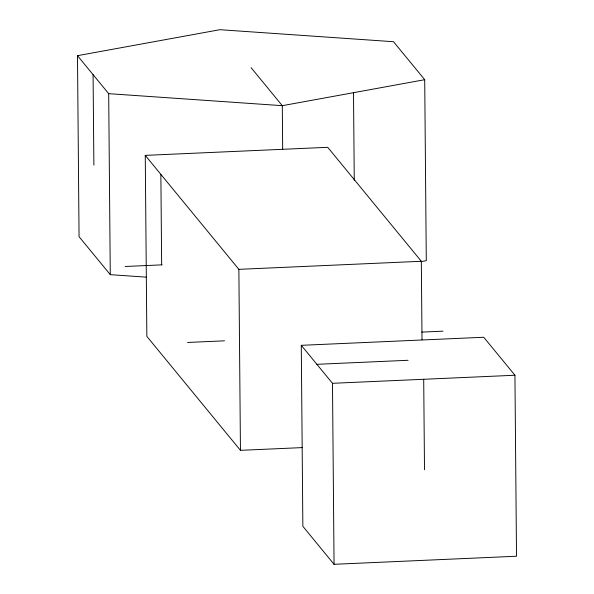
<?xml version="1.0" encoding="UTF-8"?>
<svg xmlns="http://www.w3.org/2000/svg" width="594" height="594" viewBox="0 0 594 594"><rect width="100%" height="100%" fill="white"/><g stroke="black" fill="none" stroke-linecap="round" stroke-linejoin="round"><path stroke-width="0.89" d="M146.28 277.146L110.269 274.658L79.061 236.672L77.487 55.68L219.891 29.7L393.503 41.714L424.71 79.7L426.292 260.692L420.812 261.687M424.71 79.7L282.298 105.68L108.687 93.666L77.487 55.68M302.502 447.594L240.451 450.334L146.844 336.367L145.263 155.376L327.717 147.312L421.324 261.278L422.015 339.768M125.163 266.483L162.117 264.85M145.263 155.376L238.87 269.342L421.324 261.278M187.57 342.456L224.525 340.822M421.755 332.105L443.005 331.17M301.277 345.322L483.731 337.258L514.939 375.245L516.513 556.236L334.058 564.3L302.858 526.314L301.277 345.322L332.484 383.308L334.058 564.3M316.877 364.315L408.108 360.283M332.484 383.308L514.939 375.245M251.099 67.686L282.298 105.68L282.677 149.079M423.708 379.276L424.502 469.772M353.504 92.686L354.269 180.413M238.87 269.342L240.451 450.334M160.863 174.376L161.65 264.865M108.687 93.666L110.269 274.658M93.087 74.673L93.874 165.169"/></g></svg>
